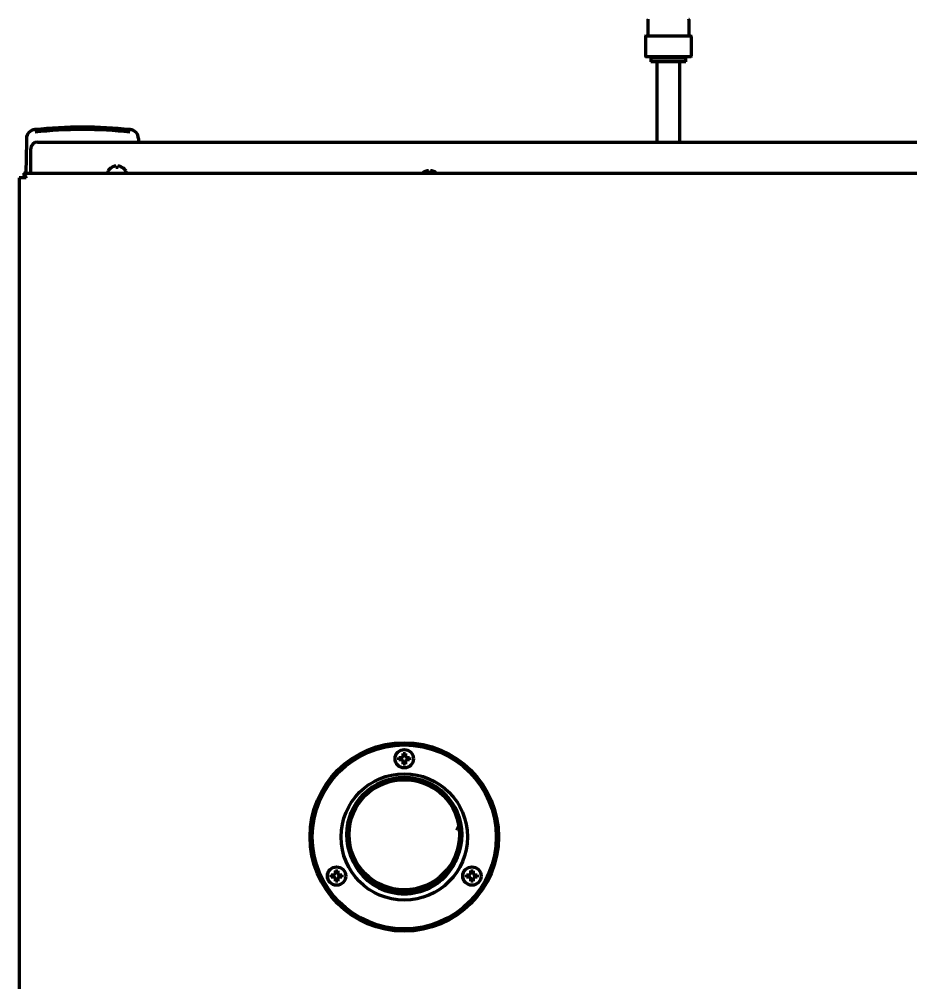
# Model space of a CAD drawing. Header units: inches. Extents: x -3022 to 7311, y 343 to 5680.
# Drawn here: x 2762.4 to 3150.3, y 1234.5 to 1653.6 of the extents above; entities that cross this region are included whole.
import ezdxf

# ---------------------------------------------------------------- set-up
doc = ezdxf.new("R2010")
doc.units = ezdxf.units.IN

msp = doc.modelspace()

# ---------------------------------------------------------------- linework, layer by layer
at = {"linetype": 'Continuous', "lineweight": 70}
for p, q in [((3035.82, 1653.45), (3035.82, 1646.85)), ((3053.82, 1646.85), (3053.82, 1653.45)), ((3034.82, 1646.15), (3034.82, 1637.55)), ((3035.02, 1646.35), (3054.62, 1646.35)), ((3054.82, 1637.55), (3054.82, 1646.15)), ((3035.02, 1637.35), (3054.62, 1637.35)), ((3036.87, 1637.35), (3036.87, 1637.15)), ((3052.77, 1637.15), (3036.87, 1637.15)), ((3052.42, 1636.65), (3037.22, 1636.65)), ((3037.22, 1636.65), (3037.22, 1635.05)), ((3052.42, 1635.05), (3037.22, 1635.05)), ((3038.99, 1637.15), (3038.99, 1636.65)), ((3039.82, 1635.05), (3039.82, 1600.19)), ((3049.82, 1600.19), (3049.82, 1635.05)), ((3050.64, 1636.65), (3050.64, 1637.15)), ((3052.42, 1635.05), (3052.42, 1636.65)), ((3052.77, 1637.15), (3052.77, 1637.35)), ((2765.55, 1601.71), (2765.53, 1600.36)), ((2814.28, 1601.71), (2814.31, 1600.36)), ((2765.53, 1600.36), (2765.29, 1586.7)), ((2767.42, 1587.44), (2767.42, 1597.29)), ((2770.42, 1600.19), (3433.46, 1600.19)), ((2814.31, 1600.36), (2814.31, 1600.19)), ((2802.62, 1589.15), (2802.62, 1589.18)), ((2807.22, 1589.18), (2807.22, 1589.15)), ((2764.42, 1584.7), (2762.42, 1584.7)), ((2762.42, 1584.7), (2762.42, 1097.9)), ((2764.42, 1586.7), (3655.42, 1586.7)), ((2764.42, 1586.7), (2764.42, 1585.7)), ((2765.42, 1584.7), (2764.42, 1584.7)), ((2767.42, 1586.7), (2767.42, 1587.44)), ((2800.92, 1587.3), (2800.92, 1587.1)), ((2808.92, 1587.1), (2808.92, 1587.3)), ((2938.62, 1587.15), (2938.62, 1587.18)), ((2943.22, 1587.18), (2943.22, 1587.15)), ((2927.62, 1331.9), (2927.62, 1332.4)), ((2927.62, 1331.4), (2927.62, 1331.9)), ((2932.22, 1332.4), (2932.22, 1331.9)), ((2932.22, 1331.9), (2932.22, 1331.4)), ((2898.17, 1280.9), (2898.17, 1281.4)), ((2898.17, 1280.4), (2898.17, 1280.9)), ((2902.77, 1281.4), (2902.77, 1280.9)), ((2902.77, 1280.9), (2902.77, 1280.4)), ((2957.06, 1280.9), (2957.06, 1281.4)), ((2957.06, 1280.4), (2957.06, 1280.9)), ((2961.66, 1281.4), (2961.66, 1280.9)), ((2961.66, 1280.9), (2961.66, 1280.4))]:
    msp.add_line(p, q, dxfattribs=at)
for centre, radius in [((2929.92, 1297.9), 41), ((2929.92, 1297.9), 40), ((2929.92, 1331.9), 4), ((2929.92, 1297.9), 27.5), ((2929.92, 1298.9), 25), ((2929.92, 1298.9), 24), ((2900.47, 1280.9), 4), ((2959.36, 1280.9), 4)]:
    msp.add_circle(centre, radius, dxfattribs=at)
for centre, radius, start, end in [((3036.02, 1653.45), 0.2, 124.8499, 180), ((3053.62, 1653.45), 0.2, 0, 55.1501), ((3035.02, 1646.15), 0.2, 90, 180), ((3035.32, 1646.85), 0.5, 270, 0), ((3054.32, 1646.85), 0.5, 180, 270), ((3054.62, 1646.15), 0.2, 0, 90), ((3035.02, 1637.55), 0.2, 180, 270), ((3054.62, 1637.55), 0.2, 270, 0), ((2769.55, 1601.64), 4, 95.987, 179), ((2789.92, 1407.45), 199.25, 84.013, 95.987), ((2810.28, 1601.64), 4, 1, 84.013), ((2805.12, 1585.08), 4.8, 121.3727, 149.6988), ((2804.72, 1585.08), 4.8, 30.3012, 58.6273), ((2801.32, 1587.3), 0.4, 149.6988, 180), ((2801.32, 1587.1), 0.4, 180, 270), ((2808.52, 1587.1), 0.4, 270, 0), ((2808.52, 1587.3), 0.4, 0, 30.3012), ((2941.12, 1583.08), 4.8, 121.3727, 131.047), ((2940.72, 1583.08), 4.8, 48.953, 58.6273), ((2929.92, 1297.9), 24.75, 49.3669, 130.6369), ((2929.92, 1310.68), 25, 336.9712, 341.4094), ((2929.92, 1297.9), 24.75, 193.3556, 300), ((2929.92, 1297.9), 24.75, 300, 346.6425)]:
    msp.add_arc(centre, radius, start, end, dxfattribs=at)
for centre, major_axis, ratio, start_param, end_param in [((2789.92, 1407.88), (197.77, 0), 0.999848, 1.465422, 1.67617), ((2770.42, 1597.29), (-3, 0), 0.965926, 4.712389, 6.283185)]:
    msp.add_ellipse(centre, major_axis=major_axis, ratio=ratio, start_param=start_param, end_param=end_param, dxfattribs=at)
for points in [[(2803.92, 1589.7), (2803.86, 1589.69), (2803.76, 1589.66), (2803.59, 1589.6), (2803.44, 1589.55), (2803.28, 1589.49), (2803.13, 1589.42), (2802.97, 1589.35), (2802.81, 1589.26), (2802.68, 1589.19), (2802.62, 1589.15)], [(2804.42, 1589.7), (2804.39, 1589.7), (2804.34, 1589.71), (2804.27, 1589.71), (2804.2, 1589.72), (2804.13, 1589.71), (2804.06, 1589.71), (2803.99, 1589.71), (2803.94, 1589.7), (2803.92, 1589.7)], [(2805.42, 1589.15), (2805.25, 1589.17), (2804.92, 1589.19), (2804.58, 1589.17), (2804.42, 1589.15)], [(2805.92, 1589.7), (2805.89, 1589.7), (2805.85, 1589.71), (2805.78, 1589.71), (2805.7, 1589.72), (2805.63, 1589.72), (2805.56, 1589.71), (2805.49, 1589.71), (2805.44, 1589.7), (2805.42, 1589.7)], [(2805.42, 1589.7), (2805.42, 1589.69), (2805.42, 1589.66), (2805.42, 1589.6), (2805.42, 1589.55), (2805.42, 1589.49), (2805.42, 1589.42), (2805.42, 1589.35), (2805.42, 1589.26), (2805.42, 1589.19), (2805.42, 1589.15)], [(2765.42, 1584.7), (2765.4, 1584.77), (2765.35, 1584.91), (2765.28, 1585.12), (2765.22, 1585.32), (2765.15, 1585.52), (2765.08, 1585.71), (2765.02, 1585.88), (2764.95, 1586.04), (2764.88, 1586.19), (2764.82, 1586.32), (2764.75, 1586.44), (2764.68, 1586.53), (2764.62, 1586.61), (2764.55, 1586.66), (2764.48, 1586.7), (2764.44, 1586.7), (2764.42, 1586.7)], [(2765.42, 1584.7), (2765.4, 1584.74), (2765.35, 1584.81), (2765.28, 1584.91), (2765.22, 1585.01), (2765.15, 1585.11), (2765.08, 1585.2), (2765.02, 1585.29), (2764.95, 1585.37), (2764.88, 1585.45), (2764.82, 1585.51), (2764.75, 1585.57), (2764.68, 1585.62), (2764.62, 1585.66), (2764.55, 1585.68), (2764.48, 1585.7), (2764.44, 1585.7), (2764.42, 1585.7)], [(2939.92, 1587.7), (2939.86, 1587.69), (2939.76, 1587.66), (2939.59, 1587.6), (2939.44, 1587.55), (2939.28, 1587.49), (2939.13, 1587.42), (2938.97, 1587.35), (2938.81, 1587.26), (2938.68, 1587.19), (2938.62, 1587.15)], [(2940.42, 1587.7), (2940.39, 1587.7), (2940.34, 1587.71), (2940.27, 1587.71), (2940.2, 1587.72), (2940.13, 1587.71), (2940.06, 1587.71), (2939.99, 1587.71), (2939.94, 1587.7), (2939.92, 1587.7)], [(2941.42, 1587.15), (2941.25, 1587.17), (2940.92, 1587.19), (2940.58, 1587.17), (2940.42, 1587.15)], [(2941.92, 1587.7), (2941.89, 1587.7), (2941.85, 1587.71), (2941.78, 1587.71), (2941.7, 1587.72), (2941.63, 1587.72), (2941.56, 1587.71), (2941.49, 1587.71), (2941.44, 1587.7), (2941.42, 1587.7)], [(2941.42, 1587.7), (2941.42, 1587.69), (2941.42, 1587.66), (2941.42, 1587.6), (2941.42, 1587.55), (2941.42, 1587.49), (2941.42, 1587.42), (2941.42, 1587.35), (2941.42, 1587.26), (2941.42, 1587.19), (2941.42, 1587.15)], [(2928.92, 1332.4), (2928.94, 1332.43), (2928.99, 1332.47), (2929.06, 1332.55), (2929.13, 1332.62), (2929.2, 1332.69), (2929.27, 1332.76), (2929.35, 1332.83), (2929.39, 1332.88), (2929.42, 1332.9)], [(2929.42, 1332.9), (2929.42, 1332.96), (2929.42, 1333.07), (2929.42, 1333.23), (2929.42, 1333.39), (2929.42, 1333.54), (2929.42, 1333.69), (2929.42, 1333.85), (2929.42, 1334.02), (2929.42, 1334.14), (2929.42, 1334.2)], [(2929.42, 1334.2), (2929.58, 1334.2), (2929.92, 1334.2), (2930.25, 1334.2), (2930.42, 1334.2)], [(2930.42, 1332.9), (2930.44, 1332.88), (2930.5, 1332.83), (2930.57, 1332.75), (2930.64, 1332.68), (2930.71, 1332.61), (2930.78, 1332.54), (2930.85, 1332.47), (2930.89, 1332.43), (2930.92, 1332.4)], [(2928.92, 1331.4), (2928.86, 1331.4), (2928.76, 1331.4), (2928.59, 1331.4), (2928.44, 1331.4), (2928.28, 1331.4), (2928.13, 1331.4), (2927.97, 1331.4), (2927.81, 1331.4), (2927.68, 1331.4), (2927.62, 1331.4)], [(2929.42, 1330.9), (2929.39, 1330.93), (2929.34, 1330.98), (2929.27, 1331.05), (2929.2, 1331.13), (2929.13, 1331.2), (2929.06, 1331.27), (2928.99, 1331.33), (2928.94, 1331.38), (2928.92, 1331.4)], [(2930.42, 1329.6), (2930.25, 1329.6), (2929.92, 1329.6), (2929.58, 1329.6), (2929.42, 1329.6)], [(2930.92, 1331.4), (2930.89, 1331.38), (2930.85, 1331.33), (2930.78, 1331.26), (2930.7, 1331.19), (2930.63, 1331.12), (2930.56, 1331.05), (2930.49, 1330.97), (2930.44, 1330.93), (2930.42, 1330.9)], [(2930.42, 1330.9), (2930.42, 1330.85), (2930.42, 1330.74), (2930.42, 1330.58), (2930.42, 1330.42), (2930.42, 1330.27), (2930.42, 1330.11), (2930.42, 1329.96), (2930.42, 1329.79), (2930.42, 1329.67), (2930.42, 1329.6)], [(2930.92, 1332.4), (2930.97, 1332.4), (2931.08, 1332.4), (2931.24, 1332.4), (2931.4, 1332.4), (2931.56, 1332.4), (2931.71, 1332.4), (2931.86, 1332.4), (2932.03, 1332.4), (2932.15, 1332.4), (2932.22, 1332.4)], [(2899.97, 1281.9), (2899.97, 1281.96), (2899.97, 1282.07), (2899.97, 1282.23), (2899.97, 1282.39), (2899.97, 1282.54), (2899.97, 1282.69), (2899.97, 1282.85), (2899.97, 1283.02), (2899.97, 1283.14), (2899.97, 1283.2)], [(2899.97, 1283.2), (2900.14, 1283.2), (2900.47, 1283.2), (2900.81, 1283.2), (2900.97, 1283.2)], [(2958.86, 1281.9), (2958.86, 1281.96), (2958.86, 1282.07), (2958.86, 1282.23), (2958.86, 1282.39), (2958.86, 1282.54), (2958.86, 1282.69), (2958.86, 1282.85), (2958.86, 1283.02), (2958.86, 1283.14), (2958.86, 1283.2)], [(2958.86, 1283.2), (2959.03, 1283.2), (2959.36, 1283.2), (2959.7, 1283.2), (2959.86, 1283.2)], [(2899.47, 1280.4), (2899.42, 1280.4), (2899.31, 1280.4), (2899.15, 1280.4), (2898.99, 1280.4), (2898.83, 1280.4), (2898.68, 1280.4), (2898.53, 1280.4), (2898.36, 1280.4), (2898.24, 1280.4), (2898.17, 1280.4)], [(2899.47, 1281.4), (2899.5, 1281.43), (2899.54, 1281.47), (2899.62, 1281.55), (2899.69, 1281.62), (2899.76, 1281.69), (2899.83, 1281.76), (2899.9, 1281.83), (2899.95, 1281.88), (2899.97, 1281.9)], [(2899.97, 1279.9), (2899.95, 1279.93), (2899.9, 1279.98), (2899.82, 1280.05), (2899.75, 1280.13), (2899.68, 1280.2), (2899.61, 1280.27), (2899.54, 1280.33), (2899.5, 1280.38), (2899.47, 1280.4)], [(2900.97, 1278.6), (2900.81, 1278.6), (2900.47, 1278.6), (2900.14, 1278.6), (2899.97, 1278.6)], [(2900.97, 1281.9), (2901, 1281.88), (2901.05, 1281.83), (2901.12, 1281.75), (2901.2, 1281.68), (2901.27, 1281.61), (2901.34, 1281.54), (2901.4, 1281.47), (2901.45, 1281.43), (2901.47, 1281.4)], [(2901.47, 1280.4), (2901.45, 1280.38), (2901.4, 1280.33), (2901.33, 1280.26), (2901.26, 1280.19), (2901.19, 1280.12), (2901.12, 1280.05), (2901.04, 1279.97), (2901, 1279.93), (2900.97, 1279.9)], [(2900.97, 1279.9), (2900.97, 1279.85), (2900.97, 1279.74), (2900.97, 1279.58), (2900.97, 1279.42), (2900.97, 1279.27), (2900.97, 1279.11), (2900.97, 1278.96), (2900.97, 1278.79), (2900.97, 1278.67), (2900.97, 1278.6)], [(2901.47, 1281.4), (2901.53, 1281.4), (2901.64, 1281.4), (2901.8, 1281.4), (2901.96, 1281.4), (2902.11, 1281.4), (2902.26, 1281.4), (2902.42, 1281.4), (2902.59, 1281.4), (2902.71, 1281.4), (2902.77, 1281.4)], [(2958.36, 1280.4), (2958.31, 1280.4), (2958.2, 1280.4), (2958.04, 1280.4), (2957.88, 1280.4), (2957.72, 1280.4), (2957.57, 1280.4), (2957.42, 1280.4), (2957.25, 1280.4), (2957.13, 1280.4), (2957.06, 1280.4)], [(2958.36, 1281.4), (2958.39, 1281.43), (2958.43, 1281.47), (2958.51, 1281.55), (2958.58, 1281.62), (2958.65, 1281.69), (2958.72, 1281.76), (2958.79, 1281.83), (2958.84, 1281.88), (2958.86, 1281.9)], [(2958.86, 1279.9), (2958.84, 1279.93), (2958.79, 1279.98), (2958.71, 1280.05), (2958.64, 1280.13), (2958.57, 1280.2), (2958.5, 1280.27), (2958.43, 1280.33), (2958.39, 1280.38), (2958.36, 1280.4)], [(2959.86, 1278.6), (2959.7, 1278.6), (2959.36, 1278.6), (2959.03, 1278.6), (2958.86, 1278.6)], [(2959.86, 1281.9), (2959.89, 1281.88), (2959.94, 1281.83), (2960.01, 1281.75), (2960.09, 1281.68), (2960.16, 1281.61), (2960.22, 1281.54), (2960.29, 1281.47), (2960.34, 1281.43), (2960.36, 1281.4)], [(2960.36, 1280.4), (2960.34, 1280.38), (2960.29, 1280.33), (2960.22, 1280.26), (2960.15, 1280.19), (2960.08, 1280.12), (2960.01, 1280.05), (2959.93, 1279.97), (2959.89, 1279.93), (2959.86, 1279.9)], [(2959.86, 1279.9), (2959.86, 1279.85), (2959.86, 1279.74), (2959.86, 1279.58), (2959.86, 1279.42), (2959.86, 1279.27), (2959.86, 1279.11), (2959.86, 1278.96), (2959.86, 1278.79), (2959.86, 1278.67), (2959.86, 1278.6)], [(2960.36, 1281.4), (2960.42, 1281.4), (2960.53, 1281.4), (2960.69, 1281.4), (2960.85, 1281.4), (2961, 1281.4), (2961.15, 1281.4), (2961.31, 1281.4), (2961.48, 1281.4), (2961.6, 1281.4), (2961.66, 1281.4)]]:
    msp.add_open_spline(points, degree=3, dxfattribs=at)
for points in [[(2804.42, 1589.15), (2804.42, 1589.27), (2804.42, 1589.38), (2804.42, 1589.52), (2804.42, 1589.56), (2804.42, 1589.64), (2804.42, 1589.67), (2804.42, 1589.7)], [(2807.22, 1589.15), (2807.02, 1589.27), (2806.81, 1589.38), (2806.48, 1589.52), (2806.37, 1589.56), (2806.15, 1589.64), (2806.03, 1589.67), (2805.92, 1589.7)], [(2940.42, 1587.15), (2940.42, 1587.27), (2940.42, 1587.38), (2940.42, 1587.52), (2940.42, 1587.56), (2940.42, 1587.64), (2940.42, 1587.67), (2940.42, 1587.7)], [(2943.22, 1587.15), (2943.02, 1587.27), (2942.81, 1587.38), (2942.48, 1587.52), (2942.37, 1587.56), (2942.15, 1587.64), (2942.03, 1587.67), (2941.92, 1587.7)], [(2930.42, 1334.2), (2930.42, 1334), (2930.42, 1333.79), (2930.42, 1333.47), (2930.42, 1333.36), (2930.42, 1333.13), (2930.42, 1333.02), (2930.42, 1332.9)], [(2927.62, 1332.4), (2927.82, 1332.4), (2928.03, 1332.4), (2928.36, 1332.4), (2928.47, 1332.4), (2928.69, 1332.4), (2928.8, 1332.4), (2928.92, 1332.4)], [(2929.42, 1329.6), (2929.42, 1329.81), (2929.42, 1330.02), (2929.42, 1330.34), (2929.42, 1330.45), (2929.42, 1330.67), (2929.42, 1330.79), (2929.42, 1330.9)], [(2932.22, 1331.4), (2932.02, 1331.4), (2931.81, 1331.4), (2931.48, 1331.4), (2931.37, 1331.4), (2931.15, 1331.4), (2931.03, 1331.4), (2930.92, 1331.4)], [(2900.97, 1283.2), (2900.97, 1283), (2900.97, 1282.79), (2900.97, 1282.47), (2900.97, 1282.36), (2900.97, 1282.13), (2900.97, 1282.02), (2900.97, 1281.9)], [(2959.86, 1283.2), (2959.86, 1283), (2959.86, 1282.79), (2959.86, 1282.47), (2959.86, 1282.36), (2959.86, 1282.13), (2959.86, 1282.02), (2959.86, 1281.9)], [(2898.17, 1281.4), (2898.38, 1281.4), (2898.59, 1281.4), (2898.91, 1281.4), (2899.02, 1281.4), (2899.24, 1281.4), (2899.36, 1281.4), (2899.47, 1281.4)], [(2899.97, 1278.6), (2899.97, 1278.81), (2899.97, 1279.02), (2899.97, 1279.34), (2899.97, 1279.45), (2899.97, 1279.67), (2899.97, 1279.79), (2899.97, 1279.9)], [(2902.77, 1280.4), (2902.57, 1280.4), (2902.36, 1280.4), (2902.04, 1280.4), (2901.93, 1280.4), (2901.7, 1280.4), (2901.59, 1280.4), (2901.47, 1280.4)], [(2957.06, 1281.4), (2957.27, 1281.4), (2957.48, 1281.4), (2957.8, 1281.4), (2957.91, 1281.4), (2958.13, 1281.4), (2958.25, 1281.4), (2958.36, 1281.4)], [(2958.86, 1278.6), (2958.86, 1278.81), (2958.86, 1279.02), (2958.86, 1279.34), (2958.86, 1279.45), (2958.86, 1279.67), (2958.86, 1279.79), (2958.86, 1279.9)], [(2961.66, 1280.4), (2961.46, 1280.4), (2961.25, 1280.4), (2960.93, 1280.4), (2960.82, 1280.4), (2960.59, 1280.4), (2960.48, 1280.4), (2960.36, 1280.4)]]:
    msp.add_open_spline(points, degree=3, knots=[0, 0, 0, 0, 0.5, 0.5, 0.75, 0.75, 1, 1, 1, 1], dxfattribs=at)

doc.saveas('drawing.dxf')
